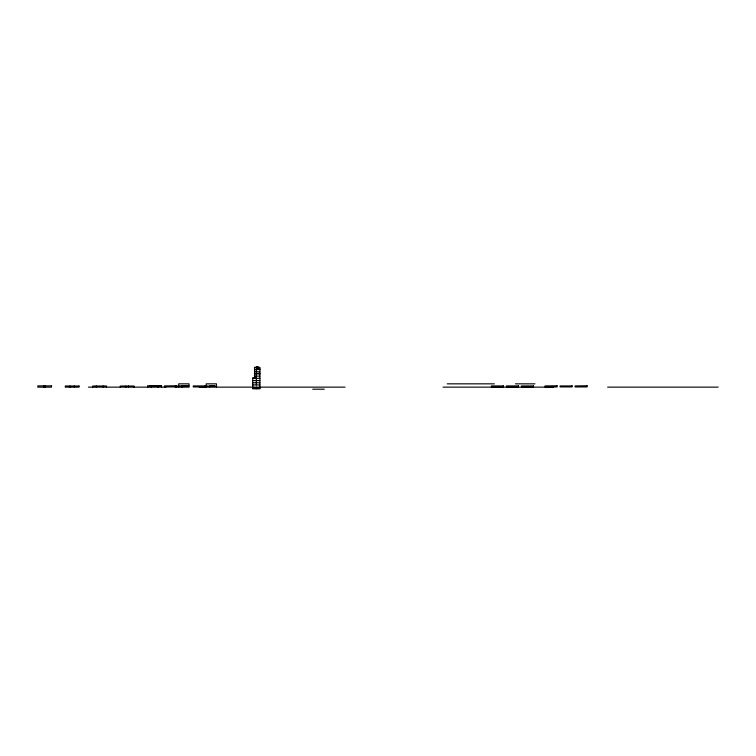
<?xml version="1.0" encoding="UTF-8"?>
<svg xmlns="http://www.w3.org/2000/svg" width="756" height="756" viewBox="0 0 756 756"><rect width="100%" height="100%" fill="white"/><g stroke="black" fill="none" stroke-linecap="round" stroke-linejoin="round"><path stroke-width="1.13" d="M256.322 368.994L259.903 368.994M254.526 369.542L259.903 369.542M254.526 371.744L259.903 371.744M256.322 373.388L259.903 373.388M254.526 373.946L259.903 373.946M254.526 376.138L259.903 376.138M256.322 377.792L252.74 377.792L252.74 388.792L259.903 388.792L259.903 367.34L254.526 367.34L254.526 378.34M252.74 378.34L259.903 378.34M252.74 380.542L259.903 380.542M252.74 382.744L259.903 382.744M447.231 383.84L494.32 383.84M515.384 383.84L534.965 383.84M252.74 384.936L259.903 384.936M149.801 385.815L161.519 385.815L161.519 387.138M181.242 385.815L188.027 385.815M205.282 385.929L193.262 385.929L193.262 386.93L205.282 386.93L205.282 385.777M210.839 385.815L214.506 385.815M503.449 385.929L491.428 385.929L491.428 386.93L503.449 386.93L503.449 385.777M518.474 385.929L506.454 385.929L506.454 386.93L518.474 386.93L518.474 385.777M533.5 385.929L521.479 385.929L521.479 386.93L533.5 386.93L533.5 385.777M572.094 385.929L560.083 385.929L560.083 386.93L572.094 386.93L572.094 385.777M147.77 385.947L161.519 385.947M175.26 386.042L189.009 386.042M205.046 386.042L216.499 386.042M88.405 387.138L165.876 387.138M175.26 387.138L189.009 387.138L189.009 383.84L178.699 383.84L178.699 387.138M199.376 387.138L345.057 387.138M443.025 387.138L553.609 387.138M607.616 387.138L718.2 387.138M252.74 387.686L259.903 387.686M252.74 388.244L259.903 388.244M312.748 389.208L324.296 389.208M258.117 367.34L258.117 366.792L256.322 366.792L256.322 367.34M258.117 368.994L258.117 368.446L256.322 368.446L256.322 384.936M256.322 387.138L256.322 387.686M256.322 388.244L256.322 388.792M216.499 387.138L216.499 383.84L206.19 383.84L206.19 387.138M209.629 385.995L209.629 387.138M182.139 385.995L182.139 387.138M158.08 385.815L158.08 387.138M151.209 386.042L151.209 387.138M147.77 385.995L147.77 387.138M134.029 387.138L134.029 386.042L120.28 386.042L120.28 387.138M128.444 386.042L128.444 387.138M125.865 386.042L125.865 387.138M106.53 387.138L106.53 385.995L92.79 386.042L92.79 387.138M103.099 385.995L103.099 387.138M96.22 385.995L96.22 387.138M74.315 385.995L74.315 387.138M70.015 385.995L70.015 387.138M45.407 385.881L45.407 387.138M43.942 385.881L43.942 387.138M51.55 385.881L37.8 385.881L37.8 387.138L51.55 387.138L51.55 385.881M176.488 385.777L164.468 385.929L164.468 386.93L176.488 386.93L176.488 385.777M557.077 385.777L545.057 385.929L545.057 386.93L557.077 386.93L557.077 385.777M587.119 385.777L575.099 385.929L575.099 386.93L587.119 386.93L587.119 385.777M79.04 386.042L65.29 385.995L65.29 387.138L79.04 387.138L79.04 385.995"/></g></svg>
